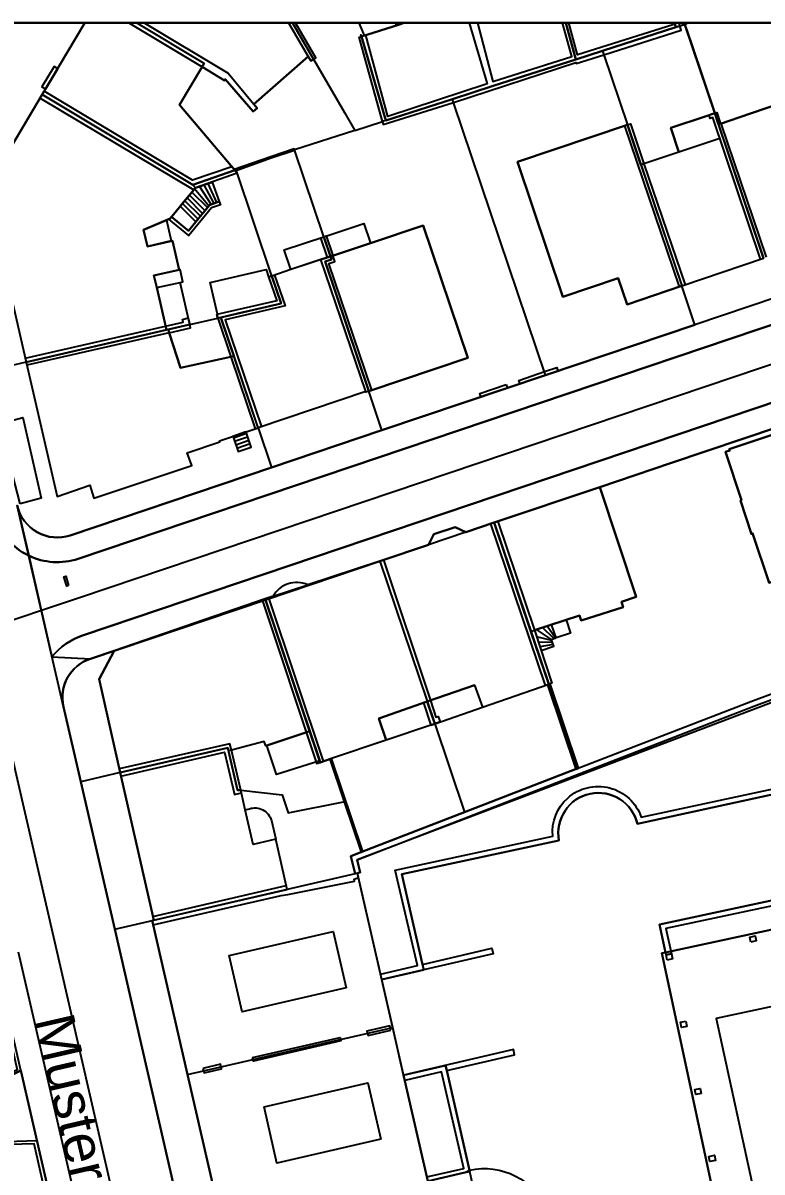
# Model space of a CAD drawing. Header units: millimetres. Extents: x -15114 to 47886, y -45189 to 14211.
# Drawn here: x 33085 to 35875, y -23487 to -19148 of the extents above; entities that cross this region are included whole.
import ezdxf
from ezdxf.enums import TextEntityAlignment as Align

# ---------------------------------------------------------------- set-up
doc = ezdxf.new("R2010")
doc.units = ezdxf.units.MM
doc.header["$LTSCALE"] = 1000
doc.layers.add('V_PLANLAYOUT', color=252, linetype='Continuous')
doc.styles.add('ARIAL', font='arial.ttf')

msp = doc.modelspace()

# ---------------------------------------------------------------- linework, layer by layer
at = {"layer": 'V_PLANLAYOUT'}
for points in [[(46586.028, -27148.237), (46586.028, -19148.237), (28186.028, -19148.237), (28186.028, -27148.237)], [(35696.71, -19488.922), (35583.617, -19153.371), (35608.554, -19227.352)], [(33202.632, -19312.662), (33156.743, -19388.712), (33170.763, -19397.248), (33216.341, -19320.784)], [(33761.935, -19313.904), (33675.797, -19457.105), (33761.935, -19313.904), (33845.642, -19365.069)], [(33848.643, -19360.361), (33845.642, -19365.069), (33848.643, -19360.361), (33953.561, -19482.921)], [(33953.561, -19482.921), (33969.443, -19469.884)], [(33956.251, -19454.57), (33969.443, -19469.884)], [(33637.307, -20317.609), (33634.047, -20305.347)], [(35053.544, -20464.794), (35100.26, -20449.222), (35104.451, -20462.362), (34962.025, -20510.475), (34957.731, -20497.8)], [(34909.463, -20513.166), (34914.481, -20526.513), (34813.805, -20560.348), (34809.356, -20547)], [(33074.64, -20964.292), (32995.589, -20662.058), (33084.521, -20637.846), (33153.122, -20943.029)], [(35956.262, -21370.254), (35917.617, -21257.111), (35901.889, -21262.75), (35839.808, -21075.16), (35834.996, -21077.798), (35793.453, -20951.617), (35798.213, -20950.013), (35737.425, -20766.976), (35753.566, -20762.061), (35751.445, -20757.405), (36067.647, -20651.142), (35751.445, -20757.405), (35753.566, -20762.061), (35737.425, -20766.976), (35798.213, -20950.013), (35793.453, -20951.617), (35834.996, -21077.798), (35839.808, -21075.16), (35901.889, -21262.75), (35917.617, -21257.111), (35956.262, -21370.254), (36139.455, -21308.897)], [(33928.625, -20697.496), (33926.866, -20692.478), (33877.304, -20709.085), (33879.27, -20714.724)], [(33257.315, -21271.907), (33250.228, -21274.235), (33239.26, -21239.779), (33246.606, -21237.451)], [(34429.003, -21773.888), (34456.784, -21856.043)], [(34361.747, -22279.129), (34368.732, -22276.336), (34250.156, -21925.678), (34243.378, -21927.954), (34297.596, -22088.798)], [(34515.813, -22362.733), (35108.745, -22234.638), (34515.813, -22362.733), (34593.778, -22702.94)], [(34304.943, -22790.941), (33912.639, -22881.735), (33863.387, -22669.157), (34255.898, -22578.156)], [(35833.393, -22618.613), (35828.943, -22599.626), (35849.379, -22595.125), (35853.414, -22614.319)], [(35517.19, -22686.644), (35513.103, -22667.347), (35533.228, -22663.001), (35537.367, -22682.298)], [(34474.374, -22951.681), (34470.39, -22934.298), (34383.89, -22954.371), (34387.718, -22971.029)], [(35587.498, -22917.122), (35591.895, -22937.66), (35571.305, -22941.334), (35567.062, -22921.209)], [(33952.112, -23054.943), (34282.904, -22979.41), (34285.387, -22991.516), (33954.854, -23068.084)], [(33764.108, -23095.865), (33768.764, -23112.627), (33834.83, -23097.469), (33830.846, -23080.034)], [(34680.588, -23084.121), (34522.177, -23121.37)], [(34771.228, -23479.323), (34685.141, -23103.987)], [(34435.883, -23362.299), (34044.045, -23453.714), (33995.207, -23240.826), (34387.046, -23150.497)], [(35645.854, -23190.384), (35625.109, -23194.316), (35621.125, -23175.795), (35641.819, -23171.656)], [(33181.317, -23618.955), (33127.772, -23380.147), (32986.484, -23383.717), (32983.949, -23372.697), (33137.187, -23367.679), (33194.354, -23616.057)], [(35674.722, -23427.795), (35695.675, -23423.811), (35699.865, -23443.367), (35678.913, -23447.402)], [(34753.896, -23488.945), (34613.644, -23521.176), (34753.896, -23488.945), (34772.366, -23484.703)], [(34772.366, -23484.703), (34771.228, -23479.323)]]:
    msp.add_lwpolyline(points, close=True, dxfattribs=at)
for points in [[(30395.921, -19148.237), (44376.136, -19148.237)], [(33319.123, -19148.237), (33157.829, -19418.77), (32863.925, -19911.543), (32590.817, -19956.19), (32932.37, -21440.148), (33791.372, -25172.289), (34169.346, -26813.986), (33818.223, -27016.631), (33591.696, -27148.237)], [(32932.37, -21440.148), (33301.6, -21315.726), (39732.581, -19148.237)], [(33319.093, -19148.233), (33157.778, -19418.77), (33726.601, -19759.339), (33884.443, -19704.087), (33675.797, -19457.105), (33884.443, -19704.087), (33886.15, -19706.208), (34022.161, -19657.577), (34110.782, -19628.916), (34109.334, -19623.588), (34020.609, -19653.076), (33882.115, -19701.345), (33884.443, -19704.087), (33726.601, -19759.339), (33735.913, -19770.928), (33678.953, -19840.408), (33737.103, -19899.23), (33789.2, -19835.596), (33825.828, -19822.818), (33830.173, -19834.976), (33796.908, -19846.616), (33711.649, -19950.758), (33635.91, -19888.78), (33641.29, -19886.503), (33646.205, -19880.45), (33709.839, -19932.547), (33646.205, -19880.45), (33678.953, -19840.408)], [(35930.964, -20183.823), (35622.005, -20287.965), (35057.993, -20478.038), (34440.384, -20686.218), (34390.719, -20538.878), (34225.633, -20049.002), (34249.638, -20040.931), (34245.81, -20029.653), (34096.866, -20079.163), (34071.671, -20004.303), (34220.874, -19955.466), (34229.876, -19952.465), (34254.605, -20026.756), (34235.204, -20033.171), (34210.061, -19958.984), (34220.874, -19955.466), (34110.317, -19627.519), (34021.902, -19655.974), (33889.306, -19702.38), (33884.443, -19704.087), (33726.601, -19759.339), (33157.778, -19418.77), (33319.1, -19148.237)], [(33484.134, -19148.237), (33761.935, -19313.904), (33769.385, -19301.539), (33513.583, -19148.237)], [(33542.823, -19148.237), (33859.714, -19338.167), (33956.251, -19454.57), (34162.155, -19274.171), (34171.571, -19290.623), (34181.556, -19284.363), (34102.466, -19148.237)], [(34087.69, -19148.237), (34162.155, -19274.171), (34171.571, -19290.623), (34181.556, -19284.363), (34190.92, -19279.707), (34114.509, -19148.237)], [(34102.466, -19148.237), (34181.556, -19284.363)], [(34102.466, -19148.237), (34181.556, -19284.363), (34298.786, -19486.129), (34338.312, -19554.16), (34442.247, -19520.687), (34354.194, -19201.588), (34362.575, -19199.208), (34374.164, -19195.535), (34354.629, -19148.237)], [(35134.282, -19148.237), (35172.016, -19285.864), (34860.47, -19386.125), (34706.663, -19435.584), (34455.025, -19516.6), (34362.575, -19199.208), (34502.931, -19155.078), (34362.575, -19199.208), (34360.713, -19192.741), (34455.025, -19516.6), (34442.247, -19520.687), (34445.558, -19532.121), (34711.008, -19448.517), (34706.663, -19435.584), (34860.47, -19386.125), (35172.016, -19285.864), (35273.209, -19253.271), (35278.176, -19268.015), (35367.418, -19532.793), (35572.339, -20140.624), (35881.04, -20035.758)], [(34524.698, -19148.237), (34502.931, -19155.078), (34362.575, -19199.208), (34455.025, -19516.6), (34706.663, -19435.584), (34860.47, -19386.125), (35172.016, -19285.864), (35273.209, -19253.271), (35172.016, -19285.864), (35134.282, -19148.237)], [(34769.4, -19148.237), (34837.293, -19377.486), (34462.941, -19500.769), (34378.872, -19194.086)], [(34524.698, -19148.237), (34495.792, -19157.406), (34493.034, -19148.237)], [(34499.133, -19148.237), (34502.931, -19155.078), (34524.698, -19148.237)], [(34508.467, -19153.423), (34506.792, -19148.237)], [(34520.004, -19149.801), (34519.492, -19148.237)], [(34800.817, -19148.237), (34859.487, -19369.674), (35157.065, -19275.051), (35122.173, -19148.237)], [(35536.34, -19148.237), (35538.401, -19155.544), (35178.742, -19268.481), (35145.554, -19148.237)], [(35545.209, -19148.237), (35549.628, -19164.339), (35273.209, -19253.271), (35549.628, -19164.339), (35565.148, -19159.32), (35562.162, -19148.237)], [(35549.628, -19164.339), (35273.209, -19253.271)], [(35599.569, -19148.237), (35583.617, -19153.371), (35549.628, -19164.339), (35545.207, -19148.237)], [(35696.71, -19488.922), (35583.617, -19153.371)], [(34162.155, -19274.171), (33956.251, -19454.57)], [(32863.925, -19911.543), (33157.778, -19418.77), (33026.32, -19639.315)], [(33149.604, -19432.48), (33730.119, -19777.912)], [(33873.268, -19690.843), (33724.738, -19742.215), (33165.59, -19405.888)], [(34706.663, -19435.584), (34455.025, -19516.6)], [(36034.227, -19420.943), (35787.194, -19505.374), (36034.227, -19420.943), (36034.537, -19421.874)], [(35716.058, -19584.218), (35561.579, -19635.487), (35429.552, -19679.513), (35418.222, -19683.496), (35367.522, -19533), (34951.885, -19671.908), (35123.696, -20182.84), (35332.704, -20112.325), (35365.763, -20210.725), (35572.339, -20140.624), (35881.04, -20035.758), (35696.71, -19488.922), (35704.573, -19486.284), (35718.8, -19528.448), (35787.194, -19505.374), (35718.8, -19528.448), (35710.937, -19531.086), (35710.419, -19529.534), (35709.643, -19527.258), (35696.71, -19488.922), (35661.013, -19500.925), (35530.796, -19544.64), (35561.579, -19635.487), (35530.796, -19544.64), (35661.013, -19500.925), (35696.71, -19488.922), (35709.643, -19527.258), (35710.419, -19529.534), (35710.937, -19531.086), (35881.04, -20035.758)], [(35869.607, -20039.638), (35689.57, -19505.581), (35679.844, -19509.15), (35675.291, -19496.113)], [(34338.312, -19554.16), (34110.317, -19627.519)], [(35930.964, -20183.823), (35622.005, -20287.965), (35572.339, -20140.624), (35365.763, -20210.725), (35332.704, -20112.325), (35123.696, -20182.84), (34951.885, -19671.908), (35367.522, -19533), (35378.955, -19529.275), (35429.5, -19679.513), (35584.963, -20136.33)], [(35356.14, -19536.777), (35562.355, -20143.987)], [(35367.522, -19533), (35418.222, -19683.496)], [(35718.8, -19528.448), (35710.937, -19531.086)], [(35892.318, -20032.033), (35721.232, -19527.62)], [(35561.579, -19635.487), (35429.552, -19679.513), (35418.222, -19683.496), (35572.339, -20140.624)], [(33884.443, -19704.087), (33893.807, -19715.727), (33735.913, -19770.928), (33641.29, -19886.503), (33540.356, -19929.547), (33626.96, -19892.608), (33644.86, -19971.245), (33554.583, -19991.835), (33540.356, -19929.547), (33554.583, -19991.835), (33649.412, -19970.21), (33674.142, -20079.991), (33579.571, -20101.564), (33674.142, -20079.991), (33649.412, -19970.21), (33554.583, -19991.835), (33540.356, -19929.547), (33641.29, -19886.503), (33735.913, -19770.928), (33799.34, -19748.734), (33825.828, -19822.818), (33815.739, -19826.336)], [(33623.286, -20293.242), (33690.076, -20278.083), (33687.696, -20267.84), (33709.218, -20262.149), (33714.909, -20286.723), (33821.275, -20262.252), (33816.412, -20248.336), (33819.671, -20247.611), (33792.097, -20128.673), (34002.657, -20078.491), (34012.383, -20106.893), (34043.32, -20197.118), (33816.412, -20248.336), (33821.275, -20262.252), (33832.45, -20259.666), (33894.635, -20245.335), (34059.513, -20207.414), (34024.592, -20103.893), (34012.383, -20106.893), (34024.592, -20103.893), (33889.306, -19702.38)], [(33783.405, -19754.321), (33815.739, -19826.336), (33789.2, -19835.596), (33737.103, -19899.23), (33709.839, -19932.547), (33737.103, -19899.23)], [(33735.913, -19770.928), (33726.601, -19759.339)], [(33786.613, -19838.804), (33783.095, -19834.665), (33732.912, -19774.549)], [(33751.537, -19765.444), (33795.408, -19833.475)], [(33767.419, -19759.909), (33805.496, -19829.906)], [(33754.641, -19877.812), (33696.284, -19819.3)], [(33704.976, -19808.746), (33763.436, -19867.051)], [(33772.179, -19856.342), (33713.667, -19798.192)], [(33722.255, -19787.587), (33781.077, -19845.478)], [(33745.898, -19888.521), (33687.593, -19829.854)], [(34220.874, -19955.466), (34371.836, -19905.645), (34396.824, -19979.471), (34245.81, -20029.653), (34396.824, -19979.471), (34596.002, -19913.302), (34764.088, -20413.007), (34596.002, -19913.302), (34396.824, -19979.471), (34245.81, -20029.653), (34220.874, -19955.466), (34249.638, -20040.931), (34225.633, -20049.002), (34390.719, -20538.878), (34764.088, -20413.007), (34390.719, -20538.878), (34379.544, -20542.344), (34378.975, -20539.757), (34210.061, -20041.552), (34096.866, -20079.163), (34024.592, -20103.893), (34059.513, -20207.414), (33894.635, -20245.335), (33832.45, -20259.666), (33881.546, -20405.195), (33881.753, -20405.868), (33869.647, -20408.506), (33881.753, -20405.868), (33881.546, -20405.195), (33832.45, -20259.666), (33821.275, -20262.252), (33869.647, -20408.506), (33679.315, -20450.722), (33637.307, -20317.609), (33679.315, -20450.722), (33869.647, -20408.506), (33961.321, -20680.993)], [(34210.061, -20041.552), (34245.81, -20029.653), (34210.061, -20041.552), (34096.866, -20079.163), (34024.592, -20103.893)], [(34402.67, -20534.843), (34240.378, -20055.986), (34261.951, -20048.64), (34254.605, -20026.756)], [(33093.73, -20413.421), (33623.286, -20293.242), (33626.442, -20307.106), (33097.3, -20428.838), (33714.909, -20286.723), (33677.97, -20127.69), (33689.145, -20125.155), (33678.694, -20078.956), (33674.142, -20079.991), (33579.571, -20101.564), (33590.073, -20147.557), (33626.442, -20307.106), (33634.047, -20305.347), (33637.307, -20317.609), (33100.042, -20440.634)], [(33637.307, -20317.609), (33718.013, -20299.294), (33714.909, -20286.723), (33626.442, -20307.106), (33634.047, -20305.347), (33626.442, -20307.106), (33590.073, -20147.557), (33579.571, -20101.564), (33590.073, -20147.557), (33677.97, -20127.69)], [(34390.719, -20538.878), (34379.544, -20542.344), (34378.975, -20539.757), (33973.116, -20676.958), (33832.45, -20259.666), (34059.513, -20207.414), (34024.592, -20103.893), (34059.513, -20207.414), (33894.635, -20245.335), (33832.45, -20259.666)], [(34034.888, -20100.426), (34074.982, -20216.829), (33848.539, -20268.719), (33985.326, -20672.819)], [(33590.073, -20147.557), (33626.442, -20307.106)], [(35930.964, -20183.823), (35622.005, -20287.965), (35057.993, -20478.038), (35622.005, -20287.965)], [(33097.3, -20428.838), (33214.22, -20935.735), (33337.297, -20893.985), (33353.076, -20942.46), (33722.358, -20819.332), (33705.182, -20770.908), (33827.949, -20729.572), (33826.397, -20726.157), (33973.116, -20676.958), (33881.753, -20405.868)], [(34440.384, -20686.218), (35057.993, -20478.038)], [(34378.975, -20539.757), (33973.116, -20676.958)], [(36072.303, -20627.603), (35530.072, -20810.33), (35262.552, -20900.503), (35399.959, -21315.002), (35345.121, -21333.523), (35351.691, -21353.648), (35192.814, -21404.503), (35185.933, -21385.568), (35015.726, -21441.131), (35041.283, -21517.595), (35088.982, -21501.143), (35086.757, -21494.78), (35036.523, -21503.368)], [(36072.303, -20627.603), (35530.072, -20810.33), (36072.303, -20627.603)], [(33879.27, -20714.724), (33897.429, -20766.769), (33946.783, -20749.542), (33928.625, -20697.496)], [(33883.822, -20727.709), (33933.177, -20710.534)], [(33888.375, -20740.747), (33937.73, -20723.519)], [(33892.876, -20753.732), (33942.231, -20736.504)], [(34756.845, -21070.917), (34864.35, -21034.651), (35262.552, -20900.503), (35530.072, -20810.33)], [(34877.749, -21030.099), (35015.726, -21441.131), (35082.257, -21640.413), (35069.995, -21645.017), (35002.947, -21445.994), (35002.792, -21445.477), (35015.726, -21441.131), (35185.933, -21385.568), (35192.814, -21404.503), (35351.691, -21353.648), (35345.121, -21333.523), (35399.959, -21315.002), (35262.552, -20900.503), (34864.35, -21034.651), (34756.845, -21070.917), (34717.061, -21051.517), (34756.845, -21070.917), (34616.489, -21118.203), (34432.727, -21180.129), (34639.666, -21794.22), (34625.491, -21799.756), (34456.784, -21856.043), (34246.586, -21926.868), (34207.371, -21940.06), (34246.586, -21926.868), (34300.959, -22088.125)], [(37718.398, -21029.219), (34347.107, -22307.842), (34358.281, -22356.473), (34338.726, -22361.181), (34082.846, -22420.107), (34039.337, -22229.775), (33954.44, -22249.796), (33923.606, -22118.804), (33907.413, -22045.496)], [(34597.089, -21714.963), (34625.491, -21799.756), (34639.666, -21794.22), (34819.858, -21731.88), (35069.995, -21645.017), (35002.947, -21445.994), (35002.792, -21445.477), (34864.35, -21034.651), (35069.995, -21645.017), (35065.132, -21646.725), (35172.534, -21965.566), (35182.725, -21961.634), (35075.169, -21643.051), (35069.995, -21645.017), (35177.397, -21963.703), (34752.189, -22128.064), (34364.852, -22277.836), (34323.205, -22293.926), (34364.852, -22277.836), (34752.189, -22128.064), (35177.397, -21963.703), (35833.289, -21710.1)], [(34828.032, -23727.546), (34768.848, -23469.286), (34685.141, -23103.987), (34680.588, -23084.121), (34685.141, -23103.987), (34941.073, -23044.286), (34936.986, -23023.902), (34522.177, -23121.37), (34613.644, -23521.176), (34347.779, -22359.008), (34358.281, -22356.473), (34347.107, -22307.842), (35844.464, -21727.948), (37718.398, -21029.219)], [(34850.692, -21039.256), (35056.7, -21649.725)], [(33988.068, -21326.745), (34191.489, -21939.284), (34193.299, -21944.768), (34207.371, -21940.06), (34000.381, -21325.814), (34432.727, -21180.129), (34616.489, -21118.203), (34636.045, -21078.729), (34717.061, -21051.517), (34636.045, -21078.729), (34616.489, -21118.203)], [(34446.644, -21175.318), (34623.215, -21705.909), (34644.374, -21769.491), (34653.169, -21766.749), (34660.464, -21787.029), (34639.666, -21794.22), (34752.189, -22128.064), (35177.397, -21963.703), (35833.289, -21710.1), (36369.674, -21510.093)], [(34000.381, -21325.814), (33999.398, -21322.865), (33428.971, -21518.423), (33999.398, -21322.865)], [(34219.787, -21935.87), (34012.952, -21318.468)], [(35002.792, -21445.477), (35015.726, -21441.131), (35135.699, -21401.864), (35152.098, -21451.685), (35098.553, -21469.688), (35080.756, -21419.868)], [(35089.551, -21472.741), (35047.129, -21430.887)], [(35080.187, -21475.897), (35089.551, -21472.741), (35095.501, -21470.723), (35064.201, -21425.3)], [(35081.739, -21480.346), (35024.107, -21466.171)], [(35084.378, -21488.003), (35081.739, -21480.346), (35080.187, -21475.897), (35024.262, -21438.337)], [(35098.553, -21469.688), (35095.501, -21470.723)], [(34623.215, -21705.909), (34611.264, -21709.996), (34429.003, -21773.888), (34456.784, -21856.043), (34246.586, -21926.868), (34207.371, -21940.06), (34167.794, -21822.674), (34205.56, -21934.732), (34042.493, -21986.104), (34006.227, -21876.53), (34001.622, -21877.513), (33996.242, -21861.734), (33871.975, -21893.706), (33861.111, -21896.396), (33861.266, -21897.172), (33895.204, -22044.564), (33907.413, -22045.496), (33895.204, -22044.564), (33858.524, -21885.273), (33451.734, -21978.913), (33302.997, -22013.161), (33431.247, -22570.189), (33578.95, -22536.147), (33451.734, -21978.913), (33372.373, -21625.772), (33428.971, -21518.423), (33339.573, -21548.532), (33428.971, -21518.423), (33372.373, -21625.772), (33451.734, -21978.913), (33578.95, -22536.147), (33573.052, -22537.544), (33706.631, -23119.042), (33573.052, -22537.544), (33578.95, -22536.147), (34082.846, -22420.107), (33581.485, -22535.578), (33578.95, -22536.147)], [(35086.757, -21494.78), (35084.378, -21488.003), (35030.781, -21486.192)], [(34639.666, -21794.22), (34611.264, -21709.996), (34790.318, -21649.053), (34611.264, -21709.996), (34429.003, -21773.888), (34611.264, -21709.996), (34790.318, -21649.053), (34819.858, -21731.88), (35069.995, -21645.017), (35177.397, -21963.703), (34752.189, -22128.064)], [(35069.995, -21645.017), (35177.397, -21963.703)], [(33237.915, -21730.38), (33302.997, -22013.161)], [(34207.371, -21940.06), (34167.794, -21822.674), (34006.227, -21876.53), (34167.794, -21822.674)], [(33451.734, -21978.913), (33858.524, -21885.273), (33861.111, -21896.396)], [(33454.89, -21992.726), (33846.47, -21901.104), (33883.46, -22061.378), (33909.638, -22055.584)], [(34610.022, -23505.293), (34749.396, -23473.684), (34665.016, -23109.161), (34526.729, -23141.081), (34522.177, -23121.37), (34480.944, -22941.127), (34439.608, -22760.314), (34598.434, -22723.324), (34439.608, -22760.314), (34347.779, -22359.111), (34338.726, -22361.181), (34323.205, -22293.926), (34364.852, -22277.836)], [(33576.725, -22553.686), (33674.607, -22531.284), (34059.979, -22443.18), (34084.605, -22438.886), (34337.225, -22388.29), (34335.777, -22380.788), (34351.401, -22374.787)], [(34613.644, -23521.176), (34522.177, -23121.37), (34480.944, -22941.127), (34439.608, -22760.314), (34347.779, -22359.111), (34338.726, -22361.181), (34082.846, -22420.107)], [(36441.689, -22369.2), (35512.379, -22567.343), (35533.228, -22663.001), (35513.103, -22667.347), (35488.374, -22552.082), (36455.864, -22345.143)], [(36479.611, -22449.13), (35510.93, -22657.362), (35488.374, -22552.082), (36455.864, -22345.143), (35488.374, -22552.082), (35510.93, -22657.362), (35496.496, -22660.466), (35777.364, -23969.612)], [(33575.846, -22522.334), (34079.328, -22404.793)], [(35777.364, -23969.612), (35496.496, -22660.466), (36489.182, -22447.06), (36545.676, -22709.976), (36924.167, -22629.115), (36911.181, -22568.275), (36924.167, -22629.115), (36545.676, -22709.976), (36516.032, -22716.391), (36519.498, -22732.274), (36403.819, -22757.21), (36150.423, -22811.583), (36146.905, -22796.218), (35951.917, -22838.485), (35955.331, -22853.333), (35702.452, -22907.551), (35894.646, -23790.507)], [(35777.364, -23969.612), (35496.496, -22660.466), (35510.93, -22657.362), (36479.611, -22449.13)], [(33431.247, -22570.189), (33698.612, -23731.84)], [(33667.83, -25258.479), (33068.742, -22657.155)], [(33213.548, -23699.557), (33076.347, -23103.574), (32990.83, -22732.015), (32978.155, -22734.809), (33062.638, -23100.78), (32931.231, -23164.672), (32933.249, -23173.881), (33076.347, -23103.574), (33213.548, -23699.557)], [(33706.631, -23119.042), (34480.944, -22941.127)], [(33213.548, -23699.557), (33076.347, -23103.574), (32932.111, -23168.604), (32976.448, -23362.04), (32981.259, -23360.85), (33022.129, -23539.18)]]:
    msp.add_lwpolyline(points, dxfattribs=at)
for points in [[(32697.512, -19148.237), (32741.986, -19352.187, 0.171573), (32698.011, -19809.315), (32760.455, -20080.095), (32766.87, -20107.876), (32773.389, -20135.865), (32973.033, -20995.902, 0.223284), (33106.612, -21159.384), (33194.458, -21541.393, -0.145294), (33309.981, -21460.79), (37506.389, -20044.294), (33309.981, -21460.79, 0.145294), (33194.458, -21541.393), (33339.573, -21548.532)], [(33319.1, -19148.237), (33157.778, -19418.77), (33026.32, -19639.315), (32992.796, -19619.345), (32914.056, -19754.683), (32946.441, -19773.204), (33097.3, -20428.838), (32946.545, -20463.604), (32845.921, -20026.497, -0.194443), (32863.925, -19911.543), (32946.441, -19773.204), (32914.056, -19754.683), (32992.796, -19619.345), (33026.32, -19639.315)], [(32946.441, -19773.204), (33097.3, -20428.838), (33214.22, -20935.735), (33337.297, -20893.985), (33353.076, -20942.46), (33722.358, -20819.332), (33705.182, -20770.908), (33827.949, -20729.572), (33826.397, -20726.157), (33973.116, -20676.958), (34023.61, -20826.73), (34440.384, -20686.218), (34023.61, -20826.73), (33263.575, -21082.92, -0.442282), (33063.207, -20970.5, 0.442282), (33263.575, -21082.92), (34023.61, -20826.73), (34440.384, -20686.218), (35057.993, -20478.038), (34711.008, -19448.517), (35172.378, -19296.831), (35173.879, -19301.384), (35278.176, -19268.015), (35569.546, -19175.617), (35565.148, -19159.32), (35583.617, -19153.371), (35549.628, -19164.339), (35545.207, -19148.237)], [(33063.207, -20970.5), (33106.612, -21159.384, 0.195077), (33293.323, -21171.179), (37399.454, -19785.931), (37919.646, -19613.81), (37399.454, -19785.931), (37506.389, -20044.294), (37999.731, -19879.778), (38578.022, -19685.255), (39355.284, -19421.615), (39757.521, -19286.174), (39851.212, -19256.582), (39829.32, -19148.237)], [(37399.454, -19785.931), (33293.323, -21171.179, -0.195077), (33106.612, -21159.384, -0.223284), (32973.033, -20995.902)], [(34404.48, -23569.341), (33849.108, -23697.177), (33840.003, -23699.299), (33706.631, -23119.042), (33840.003, -23699.299), (33849.108, -23697.177), (33698.612, -23731.84), (33431.247, -22570.189), (33302.997, -22013.161), (33237.915, -21730.38), (33063.207, -20970.5, 0.442282), (33263.575, -21082.92), (34023.61, -20826.73)], [(34160.137, -21269.941, 0.191631), (34085.639, -21265.905, 0.187821), (34029.197, -21313.036), (33999.398, -21322.865), (34029.197, -21313.036), (34160.137, -21269.941), (34432.727, -21180.129), (34160.137, -21269.941, 0.191631), (34085.639, -21265.905, 0.187821), (34029.197, -21313.036)], [(33698.612, -23731.84), (33431.247, -22570.189), (33302.997, -22013.161), (33237.915, -21730.38, -0.385431), (33339.573, -21548.532, 0.385431), (33237.915, -21730.38, -0.385431), (33339.573, -21548.532), (34000.381, -21325.814), (34167.794, -21822.674), (34006.227, -21876.53), (34001.622, -21877.513), (33996.242, -21861.734), (33871.975, -21893.706), (33861.111, -21896.396), (33861.266, -21897.172), (33895.204, -22044.564), (33907.413, -22045.496), (34063.187, -22062.878), (34085.795, -22130.082), (34300.959, -22088.125), (34364.852, -22277.836), (34323.205, -22293.926), (34338.726, -22361.181), (34082.846, -22420.107), (34039.337, -22229.775), (33954.44, -22249.796), (33923.606, -22118.804), (33940.006, -22115.027, -0.41649), (34023.144, -22159.053), (34039.337, -22229.775), (33954.44, -22249.796), (33923.606, -22118.804), (33907.413, -22045.496), (33871.975, -21893.758), (33865.87, -21869.753), (33448.371, -21964.479)], [(36058.49, -22030.182), (35404.667, -22171.677, 0.97572), (35108.745, -22234.638), (34515.813, -22362.733), (34593.778, -22702.94), (34598.434, -22723.324), (34593.778, -22702.94), (34855.141, -22642.204), (34860.056, -22662.38), (34439.608, -22760.314), (34435.004, -22740.241), (34574.325, -22707.389), (34490.826, -22346.592), (35085.102, -22218.496, -0.237122), (35141.545, -22074.777, -0.537701), (35419.308, -22147.258), (36034.278, -22015.231)], [(36058.49, -22030.182), (35404.667, -22171.677, 0.97572), (35108.745, -22234.638, -0.97572), (35404.667, -22171.677), (36058.49, -22030.182)], [(34753.896, -23488.945), (34771.228, -23479.323, -0.355131), (35063.994, -23628.732)]]:
    msp.add_lwpolyline(points, format="xyb", dxfattribs=at)

# ---------------------------------------------------------------- texts
at = {"layer": 'V_PLANLAYOUT', "style": 'ARIAL'}
msp.add_text('Musterstrasse', height=150, rotation=282.96, dxfattribs=at).set_placement((33347.765, -23535.121), align=Align.MIDDLE_CENTER)

doc.saveas('drawing.dxf')
